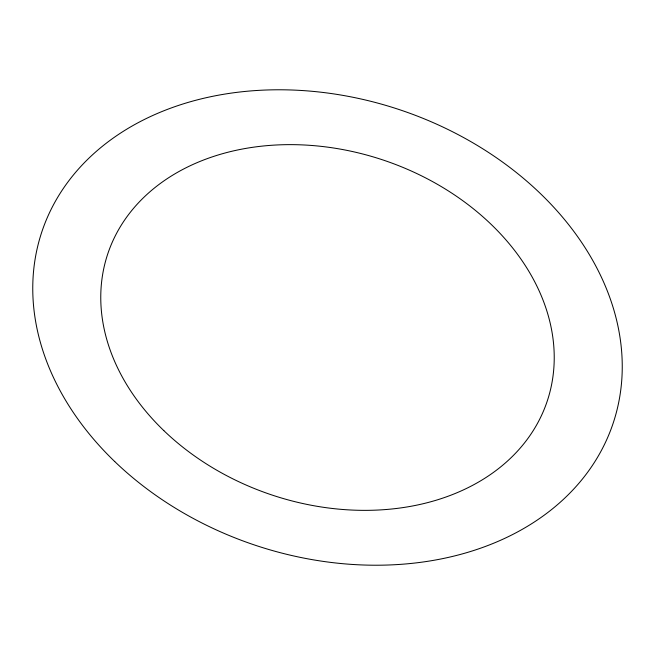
<?xml version="1.0" encoding="UTF-8"?>
<svg xmlns="http://www.w3.org/2000/svg" width="655" height="655" viewBox="0 0 655 655"><rect width="100%" height="100%" fill="white"/><g stroke="black" fill="none" stroke-linecap="round" stroke-linejoin="round"><path stroke-width="0.98" d="M163.824 430.605A231.739 176.473 18.6 0 0 545.214 406.739A231.739 176.473 18.6 0 0 273.462 145.156A231.739 176.473 18.6 0 0 163.824 430.605M114.723 461.538A301.259 229.422 18.6 0 0 610.534 430.507A301.259 229.422 18.6 0 0 257.251 90.456A301.259 229.422 18.6 0 0 114.723 461.538"/></g></svg>
